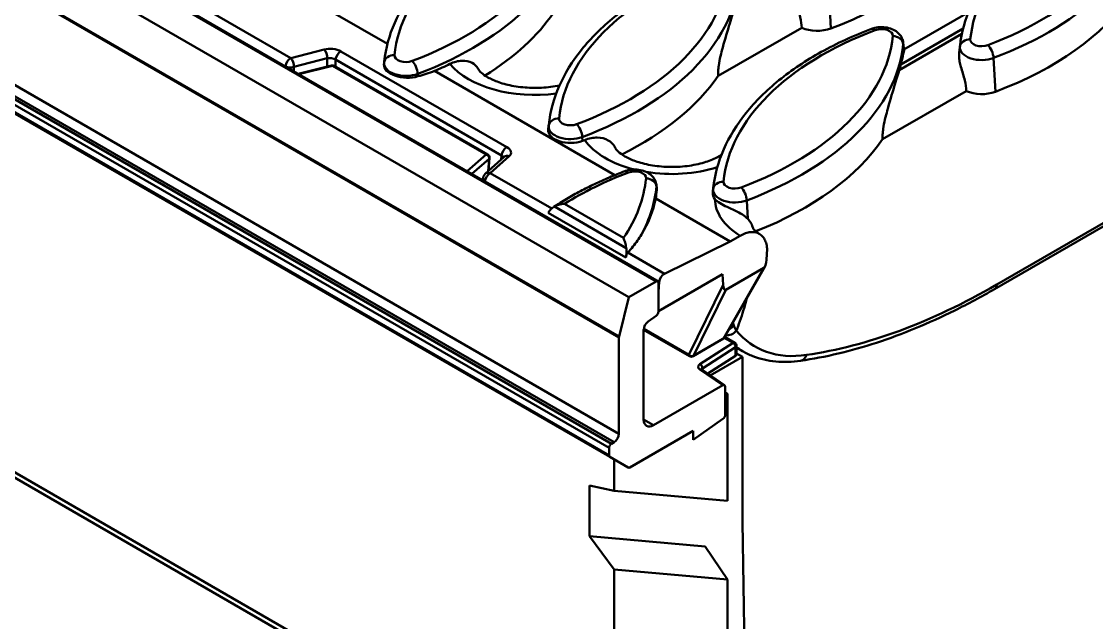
# Model space of a CAD drawing. Header units: millimetres. Extents: x 0 to 2774, y -40 to 1485.
# Drawn here: x 407.4 to 484.4, y 186.7 to 229.8 of the extents above; entities that cross this region are included whole.
import ezdxf

# ---------------------------------------------------------------- set-up
doc = ezdxf.new("R2010")
doc.units = ezdxf.units.MM
doc.header["$LTSCALE"] = 2.5
doc.layers.add('Sichtbar (ISO)', color=7, linetype='Continuous', lineweight=50)
doc.layers.add('Sichtbar schmal (ISO)', color=7, linetype='Continuous', lineweight=50)

msp = doc.modelspace()

# ---------------------------------------------------------------- linework, layer by layer
at = {"layer": 'Sichtbar (ISO)'}
for p, q in [((452.933, 211.197), (276.157, 313.26)), ((274.087, 312.124), (450.864, 210.062)), ((272.725, 300.664), (449.501, 198.602)), ((427.295, 231.835), (433.567, 228.214)), ((470.57, 227.8), (475.169, 230.455)), ((457.259, 225.912), (463.245, 229.368)), ((470.516, 228.304), (470.579, 227.718)), ((474.588, 228.088), (474.536, 227.602)), ((507.465, 228.186), (477.059, 210.631)), ((427.17, 226.072), (429.564, 226.667)), ((440.761, 220.283), (429.75, 226.641)), ((433.34, 226.954), (433.326, 226.821)), ((436.935, 226.269), (449.863, 218.805)), ((469.044, 221.376), (475.03, 224.832)), ((445.125, 222.418), (445.098, 222.161)), ((441.933, 220.107), (440.577, 218.893)), ((440.808, 219.1), (440.886, 220.046)), ((457.337, 220.16), (457.492, 220.249)), ((440.414, 218.586), (440.395, 218.437)), ((452.839, 218.098), (452.866, 217.841)), ((372.728, 217.207), (437.429, 179.852)), ((456.91, 217.882), (456.883, 217.625)), ((452.784, 217.119), (458.112, 214.043)), ((458.83, 214.458), (458.112, 214.043)), ((458.112, 214.043), (453.415, 211.738)), ((460.726, 212.73), (460.762, 213.532)), ((460.762, 213.532), (460.769, 213.536)), ((460.606, 212.234), (457.695, 207.15)), ((457.812, 210.579), (460.532, 212.149)), ((450.864, 210.062), (452.808, 211.185)), ((452.985, 209.042), (457.583, 211.696)), ((453.036, 211.148), (452.985, 210.442)), ((452.985, 211.083), (452.985, 209.021)), ((457.583, 211.696), (457.618, 210.935)), ((450.166, 207.241), (450.864, 210.062)), ((452.827, 208.727), (452.241, 208.318)), ((450.157, 200.264), (450.157, 207.172)), ((451.924, 207.729), (451.924, 201.285)), ((455.214, 205.823), (451.924, 207.722)), ((457.726, 207.205), (458.451, 206.787)), ((457.603, 207.058), (455.464, 205.823)), ((458.576, 206.571), (458.576, 205.958)), ((458.576, 206.434), (459.001, 206.188)), ((458.512, 205.862), (456.51, 204.578)), ((456.698, 204.449), (458.995, 205.776)), ((458.576, 206.018), (458.995, 205.776)), ((458.995, 205.776), (458.995, 193.937)), ((457.718, 203.747), (456.08, 204.874)), ((452.631, 200.877), (457.587, 203.738)), ((457.765, 201.619), (457.765, 203.636)), ((457.935, 203.122), (457.765, 203.239)), ((457.765, 203.024), (457.935, 203.122)), ((457.765, 203.024), (457.765, 201.619)), ((457.935, 195.446), (457.935, 203.122)), ((457.606, 201.324), (455.46, 199.825)), ((457.606, 201.324), (455.46, 199.825)), ((455.46, 200.469), (450.937, 197.857)), ((455.46, 200.469), (450.937, 197.857)), ((455.46, 199.825), (455.46, 200.469)), ((455.46, 199.825), (455.46, 200.469)), ((449.626, 199.55), (449.803, 199.652)), ((449.449, 198.716), (449.449, 199.244)), ((450.812, 197.845), (449.501, 198.602)), ((450.812, 197.845), (449.803, 198.427)), ((449.803, 196.172), (449.803, 198.427)), ((448.035, 192.925), (448.035, 196.561)), ((448.035, 196.561), (449.803, 196.172)), ((449.803, 196.172), (457.935, 195.446)), ((458.995, 193.937), (459.709, 150.326)), ((449.803, 190.544), (448.035, 192.925)), ((448.035, 192.925), (456.322, 192.185)), ((456.322, 192.185), (457.935, 189.817)), ((449.803, 95.14), (449.803, 190.544)), ((457.935, 189.817), (449.803, 190.544)), ((457.935, 148.009), (457.935, 189.817))]:
    msp.add_line(p, q, dxfattribs=at)
for centre, radius, start, end in [((429.625, 226.424), 0.25, 60, 103.95519), ((440.636, 220.067), 0.25, 355.30307, 60), ((440.91, 218.52), 0.5, 131.8371, 172.44909), ((457.478, 207.275), 0.25, 300, 330.20166), ((458.326, 206.571), 0.25, 0, 60), ((455.339, 206.039), 0.25, 240, 300)]:
    msp.add_arc(centre, radius, start, end, dxfattribs=at)
for centre, major_axis, ratio, start_param, end_param in [((451.589, 241.446), (25.106, 0), 0.57735, 5.2921, 5.906759), ((463.374, 236.91), (25.106, 0), 0.57735, 5.2921, 5.906759), ((422.126, 235.776), (25.106, 0), 0.57735, 5.537113, 5.906759), ((464.352, 230.192), (-1.806, 0), 0.57735, 0.911322, 2.150508), ((434.897, 226.633), (1.58, -0.096), 0.532612, 3.122595, 5.317903), ((458.269, 224.98), (24.97, -1.512), 0.532612, 3.116829, 3.122595), ((422.126, 237.817), (-24.887, 0), 0.57735, 2.208105, 2.264728), ((445.696, 228.745), (24.887, 0), 0.57735, 6.114898, 6.142932), ((422.242, 237.649), (-24.899, 1.508), 0.532612, 2.176311, 2.233841), ((433.911, 231.24), (25.106, 0), 0.57735, 5.426536, 5.906759), ((476.137, 225.656), (-1.806, 0), 0.57735, 0.911322, 2.150508), ((446.674, 222.027), (-1.587, 0), 0.57735, 6.227073, 8.433693), ((469.938, 221.272), (-24.887, 0), 0.57735, 6.221282, 6.227073), ((433.911, 233.281), (-24.887, 0), 0.57735, 2.150508, 2.157945), ((445.696, 226.704), (25.106, 0), 0.57735, 5.316867, 5.906759), ((428.018, 218.539), (24.887, 0), 0.57735, 6.184172, 6.227073), ((451.282, 217.785), (1.587, 0), 0.57735, 6.227073, 6.345089), ((458.459, 217.491), (-1.587, 0), 0.57735, 6.227073, 6.73289), ((481.723, 216.736), (-24.887, 0), 0.57735, 6.221282, 6.227073), ((428.134, 219.562), (-24.772, 1.5), 0.532612, 2.866753, 3.069717), ((460.55, 212.638), (-0.06, -0.5), 0.334726, 0.246136, 1.794646), ((452.808, 210.981), (0.125, 0.217), 0.57735, 5.497787, 7.068583), ((453.388, 211.316), (-0.25, -0.433), 0.57735, 3.852063, 5.410521), ((457.795, 211.048), (-0.023, -0.48), 0.367312, 4.967057, 6.515567), ((452.808, 208.919), (-0.125, -0.217), 0.57735, 0.890118, 2.356194), ((452.278, 207.933), (-0.25, -0.433), 0.57735, 4.031711, 5.497787), ((450.333, 207.274), (0.125, 0.217), 0.57735, 2.034444, 2.356194), ((458.326, 205.958), (0.25, 0), 0.57735, 5.550147, 6.283185), ((457.587, 203.534), (-0.126, -0.217), 0.577342, 2.360007, 3.930803), ((452.631, 201.693), (-0.5, -0.866), 0.57735, 5.497787, 7.068583), ((457.587, 201.517), (-0.126, -0.217), 0.57688, 0.893883, 2.360359), ((457.587, 201.517), (-0.126, -0.217), 0.57688, 0.893883, 2.360359), ((449.803, 200.06), (0.25, 0.433), 0.57735, 3.926991, 5.497787), ((449.626, 199.346), (0.125, 0.217), 0.57735, 0.785398, 2.356194), ((449.626, 198.818), (-0.125, -0.217), 0.57735, 5.497787, 6.283185), ((450.937, 198.061), (-0.125, -0.217), 0.57735, 0, 0.785398), ((450.937, 198.061), (-0.125, -0.217), 0.57735, 0, 0.785398), ((494.351, 171.075), (-26.891, -46.576), 0.57735, 6.254061, 8.63938), ((496.118, 170.054), (-27, -46.765), 0.57735, 5.497787, 8.63938), ((494.351, 171.075), (-24.5, -42.435), 0.57735, 5.516491, 8.620676)]:
    msp.add_ellipse(centre, major_axis=major_axis, ratio=ratio, start_param=start_param, end_param=end_param, dxfattribs=at)
for points, knots in [([(485.927, 239.495), (484.646, 239.011), (483.439, 238.457), (481.217, 237.223), (480.2, 236.544), (478.391, 235.079), (477.598, 234.294), (476.269, 232.636), (475.732, 231.763), (474.942, 229.96), (474.689, 229.028), (474.588, 228.088)], [2.9359057, 2.9359057, 2.9359057, 2.9359057, 3.121742, 3.121742, 3.3075784, 3.3075784, 3.4934147, 3.4934147, 3.6792511, 3.6792511, 3.8650875, 3.8650875, 3.8650875, 3.8650875]), ([(444.679, 238.361), (443.398, 237.877), (442.192, 237.323), (439.969, 236.089), (438.952, 235.41), (437.143, 233.945), (436.351, 233.159), (435.021, 231.502), (434.484, 230.629), (433.694, 228.825), (433.441, 227.894), (433.34, 226.954)], [2.9359057, 2.9359057, 2.9359057, 2.9359057, 3.121742, 3.121742, 3.3075784, 3.3075784, 3.4934147, 3.4934147, 3.6792511, 3.6792511, 3.8650875, 3.8650875, 3.8650875, 3.8650875]), ([(456.464, 233.825), (455.183, 233.341), (453.977, 232.787), (451.754, 231.553), (450.737, 230.874), (448.928, 229.409), (448.136, 228.623), (446.806, 226.965), (446.269, 226.093), (445.479, 224.289), (445.226, 223.358), (445.125, 222.418)], [2.9359057, 2.9359057, 2.9359057, 2.9359057, 3.121742, 3.121742, 3.3075784, 3.3075784, 3.4934147, 3.4934147, 3.6792511, 3.6792511, 3.8650875, 3.8650875, 3.8650875, 3.8650875]), ([(463.245, 229.368), (463.243, 229.603), (463.207, 229.858), (463.071, 230.448), (462.957, 230.786), (462.834, 231.224), (462.8, 231.354), (462.751, 231.607), (462.735, 231.73), (462.731, 231.898), (462.732, 231.958), (462.738, 232.016)], [0.0433649, 0.0433649, 0.0433649, 0.0433649, 0.199966, 0.199966, 0.399932, 0.399932, 0.4756007, 0.4756007, 0.5512693, 0.5512693, 0.5929939, 0.5929939, 0.5929939, 0.5929939]), ([(458.447, 230.875), (458.348, 230.538), (458.227, 230.131), (457.932, 229.149), (457.75, 228.559), (457.483, 227.574), (457.361, 227.092), (457.28, 226.533), (457.264, 226.392), (457.25, 226.133), (457.251, 226.014), (457.259, 225.912)], [3.485316, 3.485316, 3.485316, 3.485316, 3.831228, 3.831228, 4.242869, 4.242869, 4.503948, 4.503948, 4.581698, 4.581698, 4.653464, 4.653464, 4.653464, 4.653464]), ([(468.249, 229.289), (466.968, 228.805), (465.762, 228.25), (463.539, 227.017), (462.522, 226.338), (460.713, 224.873), (459.921, 224.087), (458.591, 222.429), (458.054, 221.557), (457.264, 219.753), (457.011, 218.822), (456.91, 217.882)], [2.9359057, 2.9359057, 2.9359057, 2.9359057, 3.121742, 3.121742, 3.3075784, 3.3075784, 3.4934147, 3.4934147, 3.6792511, 3.6792511, 3.8650875, 3.8650875, 3.8650875, 3.8650875]), ([(470.516, 228.304), (470.504, 228.42), (470.471, 228.532), (470.374, 228.742), (470.306, 228.838), (470.138, 229.023), (470.034, 229.102), (469.785, 229.25), (469.638, 229.308), (469.321, 229.391), (469.151, 229.412), (468.811, 229.416), (468.642, 229.398), (468.4, 229.34), (468.324, 229.317), (468.249, 229.289)], [0.847302, 0.847302, 0.847302, 0.847302, 1.046181, 1.046181, 1.270532, 1.270532, 1.556044, 1.556044, 1.929065, 1.929065, 2.339587, 2.339587, 2.746954, 2.746954, 2.935906, 2.935906, 2.935906, 2.935906]), ([(470.573, 227.669), (470.57, 227.659), (470.567, 227.648), (470.515, 227.467), (470.452, 227.202), (470.368, 226.855), (470.354, 226.797), (470.339, 226.737)], [0.7095826, 0.7095826, 0.7095826, 0.7095826, 0.7301099, 0.7301099, 1.0546565, 1.0546565, 1.1167, 1.1167, 1.1167, 1.1167]), ([(475.03, 224.832), (475.028, 225.067), (474.992, 225.322), (474.856, 225.912), (474.743, 226.25), (474.619, 226.688), (474.585, 226.818), (474.536, 227.071), (474.52, 227.194), (474.516, 227.362), (474.517, 227.422), (474.523, 227.48)], [0.0433649, 0.0433649, 0.0433649, 0.0433649, 0.199966, 0.199966, 0.399932, 0.399932, 0.4756007, 0.4756007, 0.5512693, 0.5512693, 0.5929939, 0.5929939, 0.5929939, 0.5929939]), ([(474.523, 227.48), (474.526, 227.509), (474.529, 227.539), (474.534, 227.579), (474.535, 227.591), (474.536, 227.602)], [0.70958265, 0.70958265, 0.70958265, 0.70958265, 0.73010989, 0.73010989, 0.73801389, 0.73801389, 0.73801389, 0.73801389]), ([(440.112, 226.35), (440.098, 226.377), (440.083, 226.404), (439.957, 226.614), (439.812, 226.755), (439.426, 226.972), (439.173, 227.024), (438.626, 226.993), (438.337, 226.913), (438.043, 226.772)], [-0.6778705, -0.6778705, -0.6778705, -0.6778705, -0.6515259, -0.6515259, -0.4638455, -0.4638455, -0.2291829, -0.2291829, 0, 0, 0, 0]), ([(440.112, 226.35), (440.116, 226.343), (440.164, 226.258), (440.41, 226.04), (440.567, 225.925), (440.984, 225.691), (441.247, 225.571), (441.871, 225.353), (442.237, 225.258), (443.039, 225.115), (443.477, 225.072), (444.371, 225.051), (444.827, 225.075), (445.479, 225.161), (445.692, 225.198), (445.896, 225.241)], [4.214153, 4.214153, 4.214153, 4.214153, 4.503754, 4.503754, 4.725134, 4.725134, 4.954532, 4.954532, 5.199681, 5.199681, 5.457578, 5.457578, 5.721019, 5.721019, 5.853429, 5.853429, 5.853429, 5.853429]), ([(470.232, 226.339), (470.133, 226.002), (470.012, 225.595), (469.717, 224.613), (469.536, 224.023), (469.268, 223.038), (469.147, 222.556), (469.065, 221.997), (469.049, 221.856), (469.035, 221.597), (469.036, 221.478), (469.044, 221.376)], [3.485316, 3.485316, 3.485316, 3.485316, 3.831228, 3.831228, 4.242869, 4.242869, 4.503948, 4.503948, 4.581698, 4.581698, 4.653464, 4.653464, 4.653464, 4.653464]), ([(449.933, 220.68), (449.908, 220.735), (449.88, 220.788), (449.731, 221.032), (449.574, 221.185), (449.161, 221.426), (448.894, 221.493), (448.317, 221.498), (448.01, 221.438), (447.698, 221.319)], [-0.6901505, -0.6901505, -0.6901505, -0.6901505, -0.6414349, -0.6414349, -0.4519186, -0.4519186, -0.2242525, -0.2242525, 0, 0, 0, 0]), ([(449.933, 220.68), (449.933, 220.68), (449.975, 220.599), (450.217, 220.381), (450.37, 220.267), (450.781, 220.032), (451.04, 219.912), (451.658, 219.693), (452.021, 219.596), (452.818, 219.451), (453.255, 219.405), (454.148, 219.38), (454.604, 219.402), (455.47, 219.511), (455.881, 219.597), (456.598, 219.81), (456.909, 219.936), (457.224, 220.097), (457.283, 220.128), (457.337, 220.16)], [4.199063, 4.199063, 4.199063, 4.199063, 4.496327, 4.496327, 4.717841, 4.717841, 4.946765, 4.946765, 5.19141, 5.19141, 5.44899, 5.44899, 5.712383, 5.712383, 5.972998, 5.972998, 6.222333, 6.222333, 6.283185, 6.283185, 6.283185, 6.283185]), ([(450.571, 219.083), (450.197, 218.941), (449.829, 218.794), (449.108, 218.488), (448.753, 218.329), (448.06, 217.999), (447.721, 217.829), (447.058, 217.478), (446.735, 217.297), (446.104, 216.925), (445.797, 216.733), (445.499, 216.537)], [2.9359057, 2.9359057, 2.9359057, 2.9359057, 2.9901875, 2.9901875, 3.0444692, 3.0444692, 3.098751, 3.098751, 3.1530328, 3.1530328, 3.2073146, 3.2073146, 3.2073146, 3.2073146]), ([(452.839, 218.098), (452.826, 218.214), (452.794, 218.325), (452.696, 218.536), (452.629, 218.632), (452.46, 218.816), (452.356, 218.896), (452.107, 219.044), (451.96, 219.102), (451.643, 219.185), (451.473, 219.206), (451.133, 219.209), (450.964, 219.192), (450.722, 219.134), (450.646, 219.111), (450.571, 219.083)], [0.847302, 0.847302, 0.847302, 0.847302, 1.046181, 1.046181, 1.270532, 1.270532, 1.556044, 1.556044, 1.929065, 1.929065, 2.339587, 2.339587, 2.746954, 2.746954, 2.935906, 2.935906, 2.935906, 2.935906]), ([(445.094, 216.105), (445.15, 216.194), (445.218, 216.282), (445.352, 216.425), (445.439, 216.5), (445.525, 216.553)], [0.0279766, 0.0279766, 0.0279766, 0.0279766, 0.0866607, 0.0866607, 0.1473971, 0.1473971, 0.1473971, 0.1473971]), ([(445.525, 216.553), (445.612, 216.607), (445.711, 216.649), (445.954, 216.721), (446.103, 216.742), (446.252, 216.744), (446.254, 216.744), (446.255, 216.744)], [-0.1542467, -0.1542467, -0.1542467, -0.1542467, -0.088746, -0.088746, 0, 0, 0.0007008, 0.0007008, 0.0007008, 0.0007008]), ([(459.388, 215.664), (459.278, 215.778), (459.147, 215.882), (458.835, 216.083), (458.654, 216.177), (458.277, 216.356), (458.091, 216.437), (457.723, 216.609), (457.549, 216.696), (457.245, 216.885), (457.12, 216.984), (457.03, 217.092)], [-0.6332919, -0.6332919, -0.6332919, -0.6332919, -0.5050891, -0.5050891, -0.3704754, -0.3704754, -0.2477126, -0.2477126, -0.1244713, -0.1244713, 0, 0, 0, 0]), ([(459.758, 215.002), (459.726, 215.121), (459.681, 215.232), (459.561, 215.458), (459.481, 215.568), (459.388, 215.664)], [-0.4833073, -0.4833073, -0.4833073, -0.4833073, -0.3904475, -0.3904475, -0.2810447, -0.2810447, -0.2810447, -0.2810447]), ([(459.754, 215.01), (459.754, 215.01), (459.759, 215), (459.788, 214.958), (459.813, 214.926), (459.889, 214.845), (459.941, 214.796), (460.071, 214.689), (460.151, 214.631), (460.244, 214.572)], [4.1990628, 4.1990628, 4.1990628, 4.1990628, 4.3090665, 4.3090665, 4.4259211, 4.4259211, 4.5427757, 4.5427757, 4.6596303, 4.6596303, 4.6596303, 4.6596303]), ([(450.486, 214.301), (450.486, 214.3), (450.486, 214.299), (450.522, 214.202), (450.556, 214.09), (450.622, 213.841), (450.651, 213.709), (450.675, 213.58)], [-0.1736043, -0.1736043, -0.1736043, -0.1736043, -0.1728789, -0.1728789, -0.0870063, -0.0870063, 0, 0, 0, 0]), ([(450.795, 213.251), (451.05, 213.535), (451.281, 213.826), (451.582, 214.258), (451.674, 214.398), (451.759, 214.538)], [9.3362486, 9.3362486, 9.3362486, 9.3362486, 9.672041, 9.672041, 9.8340387, 9.8340387, 9.8340387, 9.8340387]), ([(460.769, 213.536), (460.763, 213.609), (460.753, 213.682), (460.714, 213.886), (460.675, 214.008), (460.583, 214.211), (460.521, 214.31), (460.376, 214.478), (460.292, 214.545), (460.122, 214.643), (460.02, 214.682), (459.803, 214.725), (459.686, 214.728), (459.464, 214.706), (459.338, 214.678), (459.081, 214.589), (458.95, 214.527), (458.83, 214.458)], [1.6780033, 1.6780033, 1.6780033, 1.6780033, 1.7314696, 1.7314696, 1.8332374, 1.8332374, 1.9351025, 1.9351025, 2.0369675, 2.0369675, 2.1388922, 2.1388922, 2.2408168, 2.2408168, 2.3427411, 2.3427411, 2.4446653, 2.4446653, 2.4446653, 2.4446653]), ([(450.675, 213.58), (450.697, 213.462), (450.703, 213.324), (450.691, 213.108), (450.676, 213), (450.651, 212.896)], [0.9631605, 0.9631605, 0.9631605, 0.9631605, 1.0388963, 1.0388963, 1.0989826, 1.0989826, 1.0989826, 1.0989826]), ([(450.651, 212.896), (450.66, 212.933), (450.669, 212.969), (450.696, 213.063), (450.715, 213.118), (450.755, 213.199), (450.774, 213.228), (450.795, 213.251)], [-0.09884057, -0.09884057, -0.09884057, -0.09884057, -0.07544926, -0.07544926, -0.03458802, -0.03458802, -0.00465082, -0.00465082, -0.00465082, -0.00465082]), ([(477.059, 210.631), (476.111, 210.084), (475.163, 209.576), (473.274, 208.639), (472.332, 208.212), (470.459, 207.439), (469.528, 207.094), (467.68, 206.49), (466.763, 206.23), (464.95, 205.798), (464.054, 205.626), (463.169, 205.497)], [0, 0, 0, 0, 0.0731029, 0.0731029, 0.1462057, 0.1462057, 0.2193086, 0.2193086, 0.2924115, 0.2924115, 0.3655144, 0.3655144, 0.3655144, 0.3655144]), ([(463.169, 205.497), (462.864, 205.453), (462.563, 205.426), (461.968, 205.408), (461.676, 205.417), (461.102, 205.471), (460.82, 205.517), (460.272, 205.645), (460.005, 205.728), (459.489, 205.931), (459.24, 206.051), (459.001, 206.188)], [0.3655144, 0.3655144, 0.3655144, 0.3655144, 0.4494911, 0.4494911, 0.5334679, 0.5334679, 0.6174446, 0.6174446, 0.7014214, 0.7014214, 0.7853982, 0.7853982, 0.7853982, 0.7853982]), ([(456.08, 204.874), (456.074, 204.878), (456.07, 204.882), (456.064, 204.887), (456.063, 204.889), (456.063, 204.889), (456.063, 204.889), (456.063, 204.889)], [1.6580628, 1.6580628, 1.6580628, 1.6580628, 1.7976891, 1.7976891, 1.9373155, 1.9373155, 1.9512848, 1.9512848, 1.9512848, 1.9512848])]:
    msp.add_open_spline(points, degree=3, knots=knots, dxfattribs=at)
for points in [[(470.579, 227.718), (470.581, 227.704), (470.579, 227.688), (470.573, 227.669)], [(441.934, 220.108), (441.934, 220.108), (441.933, 220.107), (441.933, 220.107)]]:
    msp.add_open_spline(points, degree=3, dxfattribs=at)
at = {"layer": 'Sichtbar schmal (ISO)'}
for p, q in [((276.032, 313.247), (452.808, 211.185)), ((273.38, 309.234), (450.157, 207.172)), ((450.166, 207.241), (273.389, 309.303)), ((273.38, 302.327), (450.157, 200.264)), ((272.673, 301.306), (449.449, 199.244)), ((449.626, 199.55), (272.85, 301.612)), ((273.026, 301.714), (449.803, 199.652)), ((449.449, 198.716), (272.673, 300.778)), ((371.969, 257.953), (426.27, 226.602)), ((426.649, 227.192), (412.416, 235.409)), ((465.206, 231.737), (465.341, 229.319)), ((474.719, 228.929), (470.232, 226.339)), ((470.339, 226.737), (474.807, 229.316)), ((470.517, 228.198), (470.573, 227.669)), ((474.58, 228.005), (474.523, 227.48)), ((507.62, 228.508), (477.214, 210.953)), ((429.032, 227.813), (426.649, 227.192)), ((442.128, 220.806), (430.234, 227.673)), ((476.992, 227.201), (477.127, 224.783)), ((426.27, 226.602), (426.27, 226.591)), ((426.866, 226.247), (426.871, 226.556)), ((426.871, 226.556), (429.255, 227.177)), ((427.23, 226.037), (429.64, 226.637)), ((429.255, 227.177), (429.245, 226.588)), ((429.64, 226.637), (440.652, 220.279)), ((429.847, 226.584), (429.855, 227.083)), ((429.855, 227.083), (441.75, 220.215)), ((433.332, 226.871), (433.318, 226.745)), ((435.744, 226.067), (435.754, 225.887)), ((445.117, 222.335), (445.089, 222.078)), ((447.529, 221.531), (447.544, 221.26)), ((440.652, 220.279), (439.284, 219.078)), ((439.612, 218.888), (440.852, 219.977)), ((440.852, 219.977), (440.778, 219.073)), ((440.937, 218.943), (442.293, 220.157)), ((441.75, 220.215), (441.709, 219.906)), ((445.334, 216.404), (440.937, 218.943)), ((440.557, 218.343), (440.558, 218.353)), ((440.558, 218.353), (453.036, 211.148)), ((452.839, 217.992), (452.867, 217.733)), ((456.902, 217.799), (456.874, 217.542)), ((445.525, 216.553), (450.675, 213.58)), ((446.255, 216.744), (450.486, 214.301)), ((459.314, 216.995), (459.388, 215.664)), ((445.094, 216.105), (450.651, 212.896)), ((460.049, 214.709), (460.056, 214.814)), ((378.967, 213.212), (437.429, 179.459)), ((453.415, 211.738), (450.795, 213.251)), ((460.532, 212.149), (457.638, 207.095)), ((457.618, 210.935), (455.162, 205.927)), ((455.499, 205.86), (457.812, 210.579)), ((455.162, 205.927), (451.928, 207.794)), ((457.638, 207.095), (455.499, 205.86)), ((458.326, 206.775), (455.95, 205.251)), ((456.136, 204.95), (458.512, 206.474)), ((457.69, 207.142), (458.326, 206.775)), ((458.512, 206.474), (458.512, 205.862)), ((455.938, 204.872), (457.587, 203.738)), ((456.136, 204.836), (456.136, 204.95)), ((452.631, 200.877), (451.924, 201.285))]:
    msp.add_line(p, q, dxfattribs=at)
for centre, major_axis, ratio, start_param, end_param in [((499.4, 227.759), (-24.113, 0), 0.57735, 5.2921, 6.227073), ((463.374, 239.768), (24.113, 0), 0.57735, 5.2921, 6.227073), ((458.153, 226.625), (-24.113, 0), 0.57735, 5.2921, 6.227073), ((463.374, 239.209), (24.86, 0), 0.57735, 5.2921, 6.227073), ((422.126, 238.634), (24.113, 0), 0.57735, 5.2921, 6.227073), ((422.126, 238.075), (24.86, 0), 0.57735, 5.2921, 6.227073), ((469.938, 222.089), (-24.113, 0), 0.57735, 5.2921, 6.227073), ((433.911, 234.098), (24.113, 0), 0.57735, 5.2921, 6.227073), ((433.911, 233.539), (24.86, 0), 0.57735, 5.2921, 6.227073), ((481.723, 217.553), (-24.113, 0), 0.57735, 5.2921, 6.227073), ((445.696, 229.562), (24.113, 0), 0.57735, 5.2921, 6.227073), ((468.514, 228.587), (-0.265, 0.702), 0.447262, 5.581488, 6.283185), ((468.959, 228.807), (0.813, 0), 0.57735, 6.227073, 8.433693), ((469.771, 228.169), (0.746, -0.073), 0.815212, 0.166414, 1.649944), ((445.696, 229.003), (24.86, 0), 0.57735, 5.2921, 6.227073), ((468.959, 228.248), (1.56, 0), 0.57735, 6.227073, 6.345089), ((476.137, 227.954), (-1.56, 0), 0.57735, 6.227073, 8.433693), ((475.326, 227.927), (-0.746, 0.073), 0.815212, 4.791537, 6.275066), ((499.4, 227.2), (-24.86, 0), 0.57735, 6.221282, 6.227073), ((476.137, 228.513), (-0.813, 0), 0.57735, 6.227073, 8.433693), ((476.582, 227.509), (0.265, -0.702), 0.447262, 0.956366, 2.439895), ((426.622, 226.769), (-0.25, -0.433), 0.57735, 3.852063, 5.410521), ((426.622, 226.769), (0.126, -0.484), 0.444391, 1.0019, 2.505034), ((429.529, 227.326), (-0.999, 0.064), 0.532867, 3.964142, 5.267305), ((429.006, 227.39), (-0.126, 0.484), 0.444391, 4.143492, 5.646627), ((429.503, 226.904), (0.498, -0.06), 0.578248, 0.856721, 2.159885), ((430.208, 227.25), (-0.25, -0.433), 0.57735, 3.852063, 5.410521), ((434.078, 226.793), (-0.746, 0.073), 0.815212, 4.791537, 6.275066), ((434.889, 227.379), (-0.813, 0), 0.57735, 6.227073, 8.433693), ((426.622, 226.769), (-0.5, 0.008), 0.485139, 0.797033, 2.100197), ((429.625, 226.424), (-0.06, 0.243), 0.450114, 5.654924, 6.283185), ((429.625, 226.424), (0.125, 0.217), 0.57735, 0, 0.698132), ((434.889, 226.82), (-1.56, 0), 0.57735, 6.227073, 8.433693), ((458.153, 226.066), (-24.86, 0), 0.57735, 6.221282, 6.227073), ((435.334, 226.375), (-0.265, 0.702), 0.447262, 4.097958, 5.581488), ((444.127, 228.445), (6.739, 0), 0.57735, 3.586203, 4.941607), ((445.863, 222.257), (-0.746, 0.073), 0.815212, 4.791537, 6.275066), ((446.674, 222.843), (-0.813, 0), 0.57735, 6.227073, 8.433693), ((446.674, 222.284), (-1.56, 0), 0.57735, 6.227073, 8.433693), ((469.938, 221.53), (-24.86, 0), 0.57735, 6.221282, 6.227073), ((447.12, 221.838), (-0.265, 0.702), 0.447262, 4.097958, 5.581488), ((453.947, 222.775), (-6.739, 0), 0.57735, 0.383537, 1.160093), ((440.636, 220.067), (0.125, 0.217), 0.57735, 0, 0.698132), ((440.636, 220.067), (-0.165, 0.188), 0.756108, 3.717439, 5.352632), ((442.102, 220.383), (0.25, 0.433), 0.57735, 0.710471, 2.268928), ((441.423, 220.46), (1, -0.064), 0.531992, 5.801639, 7.104803), ((440.636, 220.067), (0.249, -0.02), 0.627077, 5.808, 6.283185), ((441.396, 220.038), (-0.503, 0.001), 0.49901, 3.286102, 3.934582), ((442.266, 219.734), (-0.334, 0.373), 0.749509, 5.348512, 6.283185), ((458.712, 217.778), (-1.375, 2.382), 0.57735, 6.181797, 6.283185), ((440.91, 218.52), (0.25, 0.433), 0.57735, 0.710471, 2.268928), ((440.91, 218.52), (-0.334, 0.373), 0.749509, 5.348512, 6.283185), ((464.045, 207.347), (24.113, 0), 0.57735, 2.150508, 2.400599), ((450.837, 218.381), (-0.265, 0.702), 0.447262, 5.581488, 6.283185), ((451.282, 218.601), (0.813, 0), 0.57735, 6.227073, 8.433693), ((453.947, 222.775), (6.739, 0), 0.57735, 4.436982, 5.215667), ((440.91, 218.52), (-0.496, 0.066), 0.56219, 0, 0.85765), ((428.018, 219.356), (24.113, 0), 0.57735, 5.911631, 6.227073), ((428.018, 218.797), (24.86, 0), 0.57735, 5.981939, 6.227073), ((452.093, 217.962), (0.746, -0.073), 0.815212, 0.166414, 1.649944), ((451.282, 218.042), (1.56, 0), 0.57735, 6.227073, 6.345089), ((457.648, 217.721), (-0.746, 0.073), 0.815212, 4.791537, 6.275066), ((458.459, 218.307), (-0.813, 0), 0.57735, 6.227073, 8.433693), ((458.459, 217.748), (-1.56, 0), 0.57735, 6.227073, 8.433693), ((481.723, 216.994), (-24.86, 0), 0.57735, 6.221282, 6.227073), ((458.905, 217.302), (-0.265, 0.702), 0.447262, 4.097958, 5.581488), ((463.768, 217.105), (-6.739, 0), 0.57735, 0.003168, 0.74829), ((478.554, 254.475), (-28.495, -46.183), 0.556861, 0.43616, 0.801674), ((476.684, 211.281), (0.375, -0.65), 0.57735, 0, 0.750492), ((457.784, 208.357), (-0.662, -0.353), 0.876113, 1.489884, 2.101359), ((467.267, 219.891), (8.386, 13.632), 0.557835, 2.975027, 2.982464), ((458.032, 207.989), (-0.581, -0.474), 0.815611, 0.637392, 1.845863), ((467.797, 219.564), (-8.01, -12.982), 0.556861, 6.092536, 6.719345), ((457.478, 207.275), (0.125, -0.217), 0.57735, 0, 0.345556), ((457.478, 207.275), (0.217, -0.124), 0.740022, 5.85942, 6.283185), ((458.326, 206.571), (0.125, 0.217), 0.57735, 0, 0.785398), ((458.326, 206.571), (-0.135, 0.21), 0.606775, 3.899404, 5.4702), ((458.326, 206.571), (0.25, 0), 0.57735, 5.550147, 6.283185), ((467.267, 219.891), (8.386, 13.632), 0.557835, 3.100439, 3.157157), ((455.339, 206.039), (-0.224, 0.11), 0.794716, 1.119995, 2.668505), ((455.339, 206.039), (-0.125, -0.217), 0.57735, 5.550147, 6.283185), ((455.339, 206.039), (0.125, -0.217), 0.57735, 0, 0.345556), ((463.061, 206.24), (0.108, -0.742), 0.75272, 0, 1.008134), ((456.321, 205.058), (-0.5, 0), 0.57735, 5.550147, 6.981317), ((455.938, 204.668), (0.142, 0.206), 0.625473, 0, 0.83301), ((455.95, 205.047), (0.135, -0.21), 0.606775, 0.757811, 2.328607), ((456.321, 204.854), (-0.25, 0), 0.57735, 5.550147, 6.11528)]:
    msp.add_ellipse(centre, major_axis=major_axis, ratio=ratio, start_param=start_param, end_param=end_param, dxfattribs=at)
for points, knots in [([(458.562, 207.662), (458.579, 207.702), (458.595, 207.741), (458.808, 208.277), (458.975, 208.777), (459.189, 209.505), (459.254, 209.741), (459.314, 209.977)], [-2.8715799, -2.8715799, -2.8715799, -2.8715799, -2.8451477, -2.8451477, -2.5159097, -2.5159097, -2.3562179, -2.3562179, -2.3562179, -2.3562179]), ([(458.386, 208.035), (458.369, 208.084), (458.354, 208.131), (458.335, 208.201), (458.329, 208.224), (458.323, 208.247)], [-0.13017606, -0.13017606, -0.13017606, -0.13017606, -0.06508803, -0.06508803, -0.0321897, -0.0321897, -0.0321897, -0.0321897]), ([(458.562, 207.662), (458.543, 207.693), (458.526, 207.724), (458.492, 207.786), (458.476, 207.817), (458.461, 207.848), (458.447, 207.88), (458.433, 207.911), (458.408, 207.973), (458.396, 208.004), (458.386, 208.035)], [-0.1682381, -0.1682381, -0.1682381, -0.1682381, -0.1261786, -0.1261786, -0.0841191, -0.0841191, -0.0841191, -0.0420595, -0.0420595, 0, 0, 0, 0])]:
    msp.add_open_spline(points, degree=3, knots=knots, dxfattribs=at)

doc.saveas('drawing.dxf')
